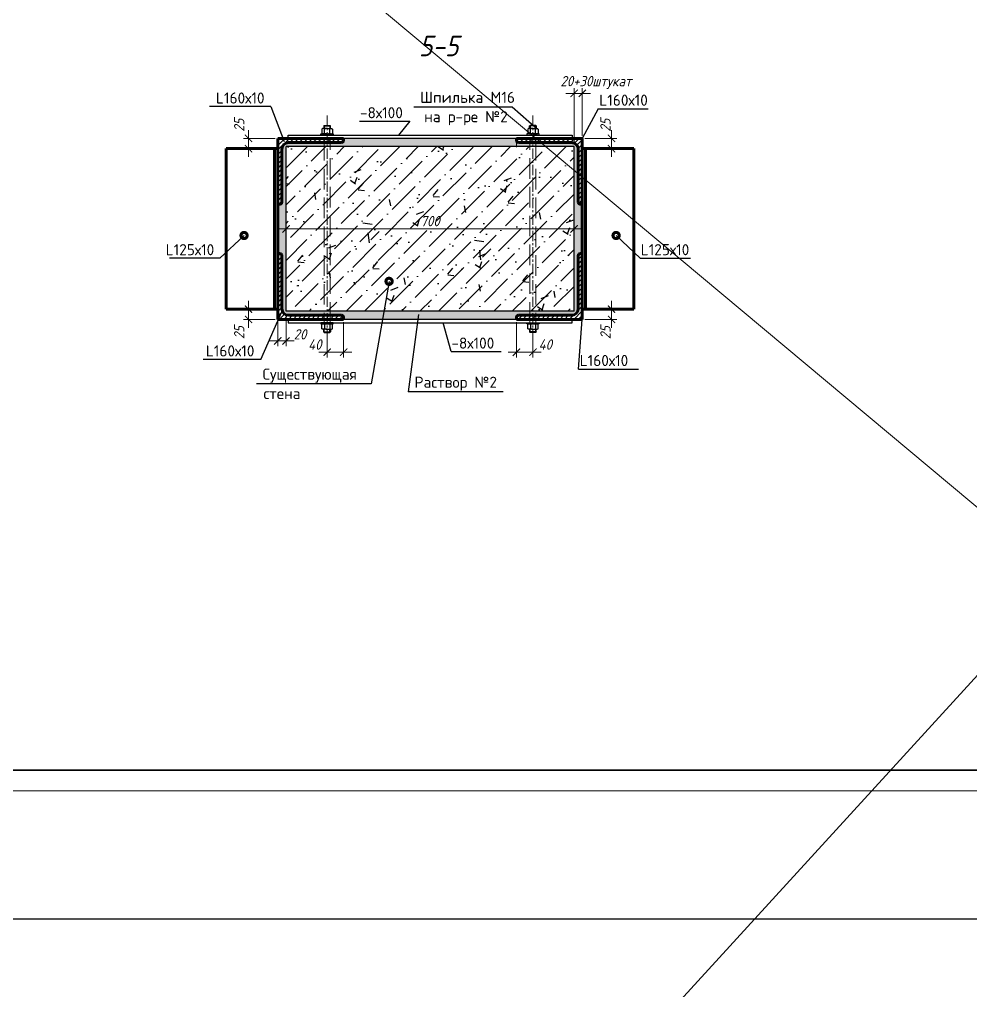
# Model space of a CAD drawing. Header units: millimetres. Extents: x 749182 to 2267578, y 70462 to 311449.
# Drawn here: x 2183657 to 2188279, y 162106 to 166826 of the extents above; entities that cross this region are included whole.
import ezdxf

# ---------------------------------------------------------------- set-up
doc = ezdxf.new("R2010")
doc.units = ezdxf.units.MM
doc.linetypes.add('ГОСТ 2.303 4', pattern=[7, 5, -2, 0])
doc.linetypes.add('осеваяX2', pattern=[4, 2.5, -0.5, 0.5, -0.5])
doc.layers.get('Defpoints').update_dxf_attribs({"color": 255})
for name, color, linetype in [('металл', 124, 'Continuous'), ('Текст', 7, 'Continuous'), ('Штриховка', 252, 'Continuous')]:
    doc.layers.add(name, color=color, linetype=linetype)
for name, color, linetype, lineweight in [('монолит', 176, 'Continuous', 50), ('Оси', 165, 'осеваяX2', 13), ('Размер', 7, 'Continuous', 13), ('размеры', 7, 'Continuous', 9), ('Размеры КР', 164, 'Continuous', 9), ('штрих', 8, 'Continuous', 5), ('штриховка кирпич', 42, 'Continuous', 5), ('Штрихока', 8, 'Continuous', 9)]:
    doc.layers.add(name, color=color, linetype=linetype, lineweight=lineweight)
doc.styles.add('GOST', font='', dxfattribs={"width": 0.8, "oblique": 10})
doc.styles.add('GOST 2.304_new', font='isocpeur.ttf', dxfattribs={"width": 0.9, "oblique": 15})
doc.styles.add('БДА100', font='romand.shx', dxfattribs={"width": 0.7})
doc.styles.add('М2', font='isocpeui.ttf')
doc.styles.get('GOST').set_extended_font_data('GOST type A')
doc.dimstyles.new('SPDS', dxfattribs={"dimscale": 25, "dimtxt": 2.5, "dimasz": 1.77, "dimexe": 1.25, "dimexo": 0.625, "dimtad": 1, "dimdec": 0, "dimrnd": 0.001, "dimtxsty": 'GOST 2.304_new', "dimblk": 'ARCHTICK', "dimcen": 2.5, "dimdle": 2, "dimclrt": 256, "dimazin": 2, "dimtfac": 0.75, "dimtdec": 0, "dimtmove": 1, "dimatfit": 3, "dimfxl": 0, "dimtolj": 1, "dimlwd": 9, "dimlwe": 9, "dimarcsym": 0})
doc.dimstyles.new('SPDS 1_10', dxfattribs={"dimscale": 10, "dimtxt": 2.5, "dimasz": 1.77, "dimexe": 1.25, "dimexo": 0.625, "dimtad": 1, "dimdec": 0, "dimrnd": 0.001, "dimtxsty": 'М2', "dimblk": 'ARCHTICK', "dimcen": 2.5, "dimdle": 2, "dimclrt": 256, "dimadec": 0, "dimazin": 2, "dimtfac": 0.75, "dimtdec": 0, "dimtmove": 1, "dimatfit": 3, "dimfxl": 0, "dimtolj": 1, "dimlwd": 9, "dimlwe": 9, "dimarcsym": 0})
doc.dimstyles.new('БДА1', dxfattribs={"dimtxt": 2, "dimasz": 1, "dimexe": 0.7, "dimexo": 0, "dimgap": 0.8, "dimtad": 1, "dimdec": 0, "dimrnd": 1, "dimzin": 0, "dimdsep": 46, "dimtxsty": 'БДА100', "dimblk": 'OBLIQUE', "dimcen": 2, "dimdle": 1, "dimadec": 0, "dimazin": 0, "dimtfac": 1, "dimtdec": 0, "dimtmove": 1, "dimatfit": 3, "dimldrblk": 'NONE', "dimfxl": 0, "dimtolj": 1, "dimtzin": 0, "dimlwd": -1, "dimlwe": -1, "dimarcsym": 0})
pattern_1 = [(45, (-42280367.5094, -1565199.054), (-5.6126600757, 5.6126600757), [])]
pattern_2 = [(45, (-42280757.5094, -1565199.054), (-5.6126600757, 5.6126600757), [])]

# ---------------------------------------------------------------- blocks, each defined once
blk = doc.blocks.new('_Oblique')
at = {"color": 0, "linetype": 'ByBlock', "lineweight": -2}
blk.add_line((-0.5, -0.5), (0.5, 0.5), dxfattribs=at)
blk = doc.blocks.new('*D727')
at = {"layer": 'Defpoints', "color": 0, "transparency": 16777216}
for p, q in [((0, 0), (0, -34.62)), ((841, 0), (841, -34.62)), ((-5, -31.12), (846, -31.12))]:
    blk.add_line(p, q, dxfattribs=at)
for p in [(0, 0), (841, 0), (841, -31.12)]:
    blk.add_point(p, dxfattribs=at)
at = {"layer": 'Defpoints', "color": 0, "transparency": 16777216, "xscale": 5, "yscale": 5, "zscale": 5, "rotation": 180}
blk.add_blockref('_Oblique', (0, -31.12), dxfattribs=at)
at = {"layer": 'Defpoints', "color": 0, "transparency": 16777216, "xscale": 5, "yscale": 5, "zscale": 5}
blk.add_blockref('_Oblique', (841, -31.12), dxfattribs=at)
at = {"layer": 'Defpoints', "color": 0, "lineweight": 0, "transparency": 16777216, "insert": (105, -22.12), "char_height": 10, "attachment_point": 5, "style": 'БДА100'}
blk.add_mtext('\\A1;841', dxfattribs=at)
blk = doc.blocks.new('_None')
blk = doc.blocks.new('_ArchTick')
at = {"color": 0, "linetype": 'ByBlock', "const_width": 0.15}
blk.add_lwpolyline([(-0.5, -0.5), (0.5, 0.5)], dxfattribs=at)
blk = doc.blocks.new('*D791')
at = {"layer": 'Defpoints', "color": 0, "ltscale": 10, "transparency": 16777216}
for p in [(41860701.5, 1532820.6), (41860772.5, 1532820.6), (41860701.5, 1532795.6)]:
    blk.add_point(p, dxfattribs=at)
at = {"layer": 'Размер', "color": 0, "lineweight": 9, "ltscale": 10, "transparency": 16777216}
for p, q in [((41860772.5, 1532775.6), (41860772.5, 1532840.6)), ((41860707.7, 1532820.6), (41860785, 1532820.6)), ((41860707.7, 1532795.6), (41860785, 1532795.6))]:
    blk.add_line(p, q, dxfattribs=at)
at = {"layer": 'Размер', "color": 0, "lineweight": 9, "ltscale": 10, "transparency": 16777216, "xscale": 17.7, "yscale": 17.7, "zscale": 17.7}
for p, rotation in [((41860772.5, 1532820.6), 90), ((41860772.5, 1532795.6), 270)]:
    blk.add_blockref('_ArchTick', p, dxfattribs=dict(at, rotation=rotation))
at = {"layer": 'Размер', "ltscale": 10, "transparency": 16777216, "insert": (41860757.7, 1532852.5), "char_height": 25, "attachment_point": 5, "rotation": 90, "style": 'GOST 2.304_new'}
blk.add_mtext('\\A1;25', dxfattribs=at)
blk = doc.blocks.new('*D792')
at = {"layer": 'Defpoints', "color": 0, "ltscale": 10, "transparency": 16777216}
for p in [(41860701.5, 1532405.6), (41860701.5, 1532380.6), (41860772.5, 1532380.6)]:
    blk.add_point(p, dxfattribs=at)
at = {"layer": 'Размер', "color": 0, "lineweight": 9, "ltscale": 10, "transparency": 16777216}
for p, q in [((41860772.5, 1532425.6), (41860772.5, 1532360.6)), ((41860707.7, 1532405.6), (41860785, 1532405.6)), ((41860707.7, 1532380.6), (41860785, 1532380.6))]:
    blk.add_line(p, q, dxfattribs=at)
at = {"layer": 'Размер', "color": 0, "lineweight": 9, "ltscale": 10, "transparency": 16777216, "xscale": 17.7, "yscale": 17.7, "zscale": 17.7}
for p, rotation in [((41860772.5, 1532405.6), 90), ((41860772.5, 1532380.6), 270)]:
    blk.add_blockref('_ArchTick', p, dxfattribs=dict(at, rotation=rotation))
at = {"layer": 'Размер', "ltscale": 10, "transparency": 16777216, "insert": (41860757.7, 1532348.7), "char_height": 25, "attachment_point": 5, "rotation": 90, "style": 'GOST 2.304_new'}
blk.add_mtext('\\A1;25', dxfattribs=at)
blk = doc.blocks.new('*D793')
at = {"layer": 'Defpoints', "color": 0, "ltscale": 10, "transparency": 16777216}
for p in [(41859890.5, 1532820.6), (41859961.5, 1532820.6), (41859961.5, 1532795.6)]:
    blk.add_point(p, dxfattribs=at)
at = {"layer": 'Размер', "color": 0, "lineweight": 9, "ltscale": 10, "transparency": 16777216}
for p, q in [((41859890.5, 1532775.6), (41859890.5, 1532840.6)), ((41859955.2, 1532820.6), (41859878, 1532820.6)), ((41859955.2, 1532795.6), (41859878, 1532795.6))]:
    blk.add_line(p, q, dxfattribs=at)
at = {"layer": 'Размер', "color": 0, "lineweight": 9, "ltscale": 10, "transparency": 16777216, "xscale": 17.7, "yscale": 17.7, "zscale": 17.7}
for p, rotation in [((41859890.5, 1532820.6), 90), ((41859890.5, 1532795.6), 270)]:
    blk.add_blockref('_ArchTick', p, dxfattribs=dict(at, rotation=rotation))
at = {"layer": 'Размер', "ltscale": 10, "transparency": 16777216, "insert": (41859867.8, 1532852.5), "char_height": 25, "attachment_point": 5, "rotation": 90, "style": 'GOST 2.304_new'}
blk.add_mtext('\\A1;25', dxfattribs=at)
blk = doc.blocks.new('*D794')
at = {"layer": 'Defpoints', "color": 0, "ltscale": 10, "transparency": 16777216}
for p in [(41859961.5, 1532405.6), (41859890.5, 1532380.6), (41859961.5, 1532380.6)]:
    blk.add_point(p, dxfattribs=at)
at = {"layer": 'Размер', "color": 0, "lineweight": 9, "ltscale": 10, "transparency": 16777216}
for p, q in [((41859890.5, 1532425.6), (41859890.5, 1532360.6)), ((41859955.2, 1532405.6), (41859878, 1532405.6)), ((41859955.2, 1532380.6), (41859878, 1532380.6))]:
    blk.add_line(p, q, dxfattribs=at)
at = {"layer": 'Размер', "color": 0, "lineweight": 9, "ltscale": 10, "transparency": 16777216, "xscale": 17.7, "yscale": 17.7, "zscale": 17.7}
for p, rotation in [((41859890.5, 1532405.6), 90), ((41859890.5, 1532380.6), 270)]:
    blk.add_blockref('_ArchTick', p, dxfattribs=dict(at, rotation=rotation))
at = {"layer": 'Размер', "ltscale": 10, "transparency": 16777216, "insert": (41859867.8, 1532348.7), "char_height": 25, "attachment_point": 5, "rotation": 90, "style": 'GOST 2.304_new'}
blk.add_mtext('\\A1;25', dxfattribs=at)
blk = doc.blocks.new('*D787')
at = {"color": 0, "lineweight": 9, "ltscale": 100, "transparency": 16777216}
for p, q in [((41859981.5, 1532394.4), (41859981.5, 1532315.8)), ((41859961.5, 1532374.4), (41859961.5, 1532315.8)), ((41859941.5, 1532328.3), (41860001.5, 1532328.3))]:
    blk.add_line(p, q, dxfattribs=at)
at = {"layer": 'Defpoints', "color": 0, "ltscale": 100, "transparency": 16777216}
for p in [(41859981.5, 1532400.6), (41859961.5, 1532380.6), (41859981.5, 1532328.3)]:
    blk.add_point(p, dxfattribs=at)
at = {"color": 0, "lineweight": 9, "ltscale": 100, "transparency": 16777216, "xscale": 17.7, "yscale": 17.7, "zscale": 17.7, "rotation": 180}
blk.add_blockref('_ArchTick', (41859961.5, 1532328.3), dxfattribs=at)
at = {"color": 0, "lineweight": 9, "ltscale": 100, "transparency": 16777216, "xscale": 17.7, "yscale": 17.7, "zscale": 17.7}
blk.add_blockref('_ArchTick', (41859981.5, 1532328.3), dxfattribs=at)
at = {"ltscale": 100, "transparency": 16777216, "insert": (41860015.6, 1532344.4), "char_height": 25, "attachment_point": 5, "style": 'GOST 2.304_new'}
blk.add_mtext('\\A1;20', dxfattribs=at)
blk = doc.blocks.new('*D788')
at = {"color": 0, "lineweight": 9, "ltscale": 100, "transparency": 16777216}
for p, q in [((41860681.5, 1532806.9), (41860681.5, 1532942.5)), ((41860701.5, 1532826.9), (41860701.5, 1532942.5)), ((41860721.5, 1532930), (41860661.5, 1532930))]:
    blk.add_line(p, q, dxfattribs=at)
at = {"layer": 'Defpoints', "color": 0, "ltscale": 100, "transparency": 16777216}
for p in [(41860681.5, 1532930), (41860701.5, 1532820.6), (41860681.5, 1532800.6)]:
    blk.add_point(p, dxfattribs=at)
at = {"color": 0, "lineweight": 9, "ltscale": 100, "transparency": 16777216, "xscale": 17.7, "yscale": 17.7, "zscale": 17.7, "rotation": 180}
blk.add_blockref('_ArchTick', (41860681.5, 1532930), dxfattribs=at)
at = {"color": 0, "lineweight": 9, "ltscale": 100, "transparency": 16777216, "xscale": 17.7, "yscale": 17.7, "zscale": 17.7}
blk.add_blockref('_ArchTick', (41860701.5, 1532930), dxfattribs=at)
at = {"ltscale": 100, "transparency": 16777216, "insert": (41860734.6, 1532956.3), "char_height": 25, "width": 172.082, "attachment_point": 5, "style": 'GOST 2.304_new'}
blk.add_mtext('\\A1;20+30штукат', dxfattribs=at)
blk = doc.blocks.new('*D789')
at = {"color": 0, "lineweight": 9, "ltscale": 100, "transparency": 16777216}
for p, q in [((41859981.5, 1532606.9), (41859981.5, 1532613.1)), ((41860681.5, 1532606.9), (41860681.5, 1532613.1)), ((41859961.5, 1532600.6), (41860701.5, 1532600.6))]:
    blk.add_line(p, q, dxfattribs=at)
at = {"layer": 'Defpoints', "color": 0, "ltscale": 100, "transparency": 16777216}
for p in [(41859981.5, 1532600.6), (41860681.5, 1532600.6), (41860681.5, 1532600.6)]:
    blk.add_point(p, dxfattribs=at)
at = {"color": 0, "lineweight": 9, "ltscale": 100, "transparency": 16777216, "xscale": 17.7, "yscale": 17.7, "zscale": 17.7, "rotation": 180}
blk.add_blockref('_ArchTick', (41859981.5, 1532600.6), dxfattribs=at)
at = {"color": 0, "lineweight": 9, "ltscale": 100, "transparency": 16777216, "xscale": 17.7, "yscale": 17.7, "zscale": 17.7}
blk.add_blockref('_ArchTick', (41860681.5, 1532600.6), dxfattribs=at)
at = {"ltscale": 100, "transparency": 16777216, "insert": (41860331.5, 1532619.5), "char_height": 25, "attachment_point": 5, "style": 'GOST 2.304_new'}
blk.add_mtext('\\A1;700', dxfattribs=at)
blk = doc.blocks.new('*D786')
at = {"layer": 'Defpoints', "color": 0, "ltscale": 10, "transparency": 16777216}
for p in [(41860541.5, 1532380.4), (41860581.5, 1532337.4), (41860541.5, 1532301)]:
    blk.add_point(p, dxfattribs=at)
at = {"layer": 'Размер', "color": 0, "lineweight": 9, "ltscale": 10, "transparency": 16777216}
for p, q in [((41860541.5, 1532374.2), (41860541.5, 1532288.5)), ((41860581.5, 1532331.1), (41860581.5, 1532288.5)), ((41860601.5, 1532301), (41860521.5, 1532301))]:
    blk.add_line(p, q, dxfattribs=at)
at = {"layer": 'Размер', "color": 0, "lineweight": 9, "ltscale": 10, "transparency": 16777216, "xscale": 17.7, "yscale": 17.7, "zscale": 17.7, "rotation": 180}
blk.add_blockref('_ArchTick', (41860541.5, 1532301), dxfattribs=at)
at = {"layer": 'Размер', "color": 0, "lineweight": 9, "ltscale": 10, "transparency": 16777216, "xscale": 17.7, "yscale": 17.7, "zscale": 17.7}
blk.add_blockref('_ArchTick', (41860581.5, 1532301), dxfattribs=at)
at = {"layer": 'Размер', "ltscale": 10, "transparency": 16777216, "insert": (41860611.5, 1532319.7), "char_height": 25, "attachment_point": 5, "style": 'GOST 2.304_new'}
blk.add_mtext('\\A1;40', dxfattribs=at)
blk = doc.blocks.new('*D790')
at = {"layer": 'Defpoints', "color": 0, "ltscale": 10, "transparency": 16777216}
for p in [(41860121.5, 1532380.4), (41860081.5, 1532337.4), (41860121.5, 1532301)]:
    blk.add_point(p, dxfattribs=at)
at = {"layer": 'Размер', "color": 0, "lineweight": 9, "ltscale": 10, "transparency": 16777216}
for p, q in [((41860121.5, 1532374.2), (41860121.5, 1532288.5)), ((41860081.5, 1532331.1), (41860081.5, 1532288.5)), ((41860061.5, 1532301), (41860141.5, 1532301))]:
    blk.add_line(p, q, dxfattribs=at)
at = {"layer": 'Размер', "color": 0, "lineweight": 9, "ltscale": 10, "transparency": 16777216, "xscale": 17.7, "yscale": 17.7, "zscale": 17.7, "rotation": 180}
blk.add_blockref('_ArchTick', (41860081.5, 1532301), dxfattribs=at)
at = {"layer": 'Размер', "color": 0, "lineweight": 9, "ltscale": 10, "transparency": 16777216, "xscale": 17.7, "yscale": 17.7, "zscale": 17.7}
blk.add_blockref('_ArchTick', (41860121.5, 1532301), dxfattribs=at)
at = {"layer": 'Размер', "ltscale": 10, "transparency": 16777216, "insert": (41860051.5, 1532319.7), "char_height": 25, "attachment_point": 5, "style": 'GOST 2.304_new'}
blk.add_mtext('\\A1;40', dxfattribs=at)
blk = doc.blocks.new('*U726')
at = {"color": 137, "lineweight": 35, "ltscale": 10}
blk.add_line((8.04, 5), (836, 5), dxfattribs=at)
at = {"color": 44, "lineweight": 20, "ltscale": 10}
blk.add_line((0, 0), (841, 0), dxfattribs=at)
at = {"color": 44, "lineweight": 13, "style": 'GOST', "oblique": 10, "width": 0.8}
for tag in ['ФОРМАТВЕРТ', 'ФОРМАТГОРИЗ']:
    blk.add_attdef(tag, (789.98, 1.6), '', height=2, dxfattribs=at)
at = {"layer": 'Defpoints', "color": 251, "lineweight": 0}
dim = blk.add_linear_dim(base=(841, -31.12), p1=(0, 0), p2=(841, 0), dimstyle='БДА1', override={"dimscale": 5}, dxfattribs=at)
dim.commit()
dim.dimension.update_dxf_attribs({"geometry": '*D727', "text_midpoint": (105, -31.12), "dimtype": 128})
blk = doc.blocks.new('A$C08310e3a')
at = {"layer": 'Размер', "ltscale": 20}
h = blk.add_hatch(dxfattribs=at)
h.set_pattern_fill('AR-SAND', color=0, scale=0.3)
h.set_pattern_definition([(37.5, (-41869481.753, -1527876.423), (-0.4800093888, 14.68239712), [0, -11.5824, 0, -12.954, 0, -12.3825]), (7.5, (-41869481.753, -1527876.423), (13.485698494, 21.504753017), [0, -6.2484, 0, -10.4394, 0, -4.0005]), (327.5, (-41869491.126, -1527876.423), (23.7297711072, 0.0431155404), [0, -3.81, 0, -13.716, 0, -17.907]), (317.5, (-41869491.126, -1527876.423), (22.906693574, 6.687879698), [0, -1.905, 0, -8.9916, 0, -10.287])])
h.paths.add_polyline_path([(992.4, 213.4), (530.1, 213.4), (526.6, 193.4), (852.4, 193.4), (852.4, 198.1, -0.414214), (857.7, 203.4), (986.4, 203.4, 0.414214), (1002.4, 219.4), (1002.4, 348.1, -0.414214), (1007.7, 353.4), (1012.4, 353.4), (1012.4, 473.4), (1007.7, 473.4, -0.414214), (1002.4, 478.7), (1002.4, 607.4, 0.414214), (986.4, 623.4), (857.7, 623.4, -0.414214), (852.4, 628.7), (852.4, 633.4), (432.4, 633.4), (432.4, 628.7, -0.414214), (427.1, 623.4), (298.4, 623.4, 0.414214), (282.4, 607.4), (282.4, 478.7, -0.414214), (277.1, 473.4), (272.4, 473.4), (272.4, 353.4), (277.1, 353.4, -0.414214), (282.4, 348.1), (282.4, 219.4, 0.414214), (298.4, 203.4), (427.1, 203.4, -0.414214), (432.4, 198.1), (432.4, 193.4), (526.6, 193.4), (530.1, 213.4), (292.4, 213.4), (292.4, 613.4), (992.4, 613.4)])
at = {"layer": 'штрих', "ltscale": 20}
h = blk.add_hatch(dxfattribs=at)
h.set_pattern_fill('ANSI31', color=0, scale=2.5)
h.set_pattern_definition(pattern_2)
h.paths.add_polyline_path([(272.4, 633.4), (385.1, 633.4), (385.1, 623.4), (298.4, 623.4, 0.414214), (282.4, 607.4), (282.4, 478.7, -0.414214), (277.1, 473.4), (272.4, 473.4)])
h.paths.add_polyline_path([(385.1, 633.4), (392.4, 633.4), (392.4, 623.4), (385.1, 623.4)])
h.paths.add_polyline_path([(392.4, 633.4), (399.8, 633.4), (399.8, 623.4), (392.4, 623.4)])
h.paths.add_polyline_path([(399.8, 633.4), (432.4, 633.4), (432.4, 628.7, -0.414214), (427.1, 623.4), (399.8, 623.4)])
h = blk.add_hatch(dxfattribs=at)
h.set_pattern_fill('ANSI31', color=0, scale=2.5)
h.set_pattern_definition(pattern_1)
h.paths.add_polyline_path([(1012.4, 633.4), (899.8, 633.4), (899.8, 623.4), (986.4, 623.4, -0.414214), (1002.4, 607.4), (1002.4, 478.7, 0.414214), (1007.7, 473.4), (1012.4, 473.4)])
h.paths.add_polyline_path([(899.8, 633.4), (892.4, 633.4), (892.4, 623.4), (899.8, 623.4)])
h.paths.add_polyline_path([(892.4, 633.4), (885.1, 633.4), (885.1, 623.4), (892.4, 623.4)])
h.paths.add_polyline_path([(885.1, 633.4), (852.4, 633.4), (852.4, 628.7, 0.414214), (857.7, 623.4), (885.1, 623.4)])
h = blk.add_hatch(dxfattribs=at)
h.set_pattern_fill('ANSI31', color=0, scale=2.5)
h.set_pattern_definition(pattern_2)
h.paths.add_polyline_path([(272.4, 193.4), (385.1, 193.4), (385.1, 203.4), (298.4, 203.4, -0.414214), (282.4, 219.4), (282.4, 348.1, 0.414214), (277.1, 353.4), (272.4, 353.4)])
h.paths.add_polyline_path([(385.1, 193.4), (392.4, 193.4), (392.4, 203.4), (385.1, 203.4)])
h.paths.add_polyline_path([(392.4, 193.4), (399.8, 193.4), (399.8, 203.4), (392.4, 203.4)])
h.paths.add_polyline_path([(399.8, 193.4), (432.4, 193.4), (432.4, 198.1, 0.414214), (427.1, 203.4), (399.8, 203.4)])
h = blk.add_hatch(dxfattribs=at)
h.set_pattern_fill('ANSI31', color=0, scale=2.5)
h.set_pattern_definition(pattern_1)
h.paths.add_polyline_path([(1012.4, 193.4), (899.8, 193.4), (899.8, 203.4), (986.4, 203.4, 0.414214), (1002.4, 219.4), (1002.4, 348.1, -0.414214), (1007.7, 353.4), (1012.4, 353.4)])
h.paths.add_polyline_path([(899.8, 193.4), (892.4, 193.4), (892.4, 203.4), (899.8, 203.4)])
h.paths.add_polyline_path([(892.4, 193.4), (885.1, 193.4), (885.1, 203.4), (892.4, 203.4)])
h.paths.add_polyline_path([(885.1, 193.4), (852.4, 193.4), (852.4, 198.1, -0.414214), (857.7, 203.4), (885.1, 203.4)])
at = {"layer": 'Штриховка', "ltscale": 100}
h = blk.add_hatch(dxfattribs=at)
h.set_pattern_fill('AR-CONC')
h.set_pattern_definition([(50, (-41813094.15, -1514462.92), (182.184669, -15.93908554), [19.05, -209.55]), (355, (-41813094.15, -1514462.92), (-35.2434214, 191.0568452), [15.24, -167.6405842]), (100.4514447, (-41813078.97, -1514464.25), (146.9412471, 175.1177519), [16.1900088, -178.0902446]), (46.1842, (-41813094.15, -1514412.12), (271.0790409, -42.0423279), [28.575, -314.325]), (96.6355576, (-41813071.56, -1514415.62), (237.404134, 247.4261246), [24.2850231, -267.1356082]), (351.1841512, (-41813094.15, -1514412.12), (237.404134, 247.4261246), [22.859967, -251.459732]), (21, (-41813068.75, -1514424.82), (151.61439127, -102.2651982), [19.05, -209.55]), (326, (-41813068.75, -1514424.82), (61.80202835, 184.1879661), [15.24, -167.64]), (71.451445, (-41813056.12, -1514433.34), (213.4164193, 81.9227689), [16.1900088, -178.0899376]), (37.5, (-41813094.15, -1514462.92), (3.08860325, 84.55503887), [0, -165.608, 0, -170.18, 0, -168.275]), (7.5, (-41813094.15, -1514462.92), (66.81966251, 100.18057482), [0, -97.028, 0, -161.798, 0, -64.135]), (327.5, (-41813150.79, -1514462.92), (135.59059517, -5.72874399), [0, -63.5, 0, -198.12, 0, -262.89]), (317.5, (-41813176.19, -1514462.92), (148.1291814, 25.42649103), [0, -82.55, 0, -131.572, 0, -186.69])])
h.paths.add_polyline_path([(992.4, 613.4), (292.4, 613.4), (292.4, 213.4), (530.1, 213.4), (543.4, 289.7, -1), (542.2, 282.4), (530.1, 213.4), (992.4, 213.4)])
at = {"layer": 'Штрихока', "ltscale": 100}
h = blk.add_hatch(dxfattribs=at)
h.set_pattern_fill('ANSI36', scale=10)
h.set_pattern_definition([(45, (-41813094.15, -1514462.92), (16.837980227, 61.739260832), [79.375, -15.875, 0, -15.875])])
h.paths.add_polyline_path([(992.4, 613.4), (292.4, 613.4), (292.4, 213.4), (530.1, 213.4), (543.4, 289.7, -1), (542.2, 282.4), (530.1, 213.4), (992.4, 213.4)])
at = {"layer": 'металл', "linetype": 'Continuous', "lineweight": 30, "ltscale": 10}
for p, q in [((384.4, 663.7), (385.5, 664.8)), ((384.4, 663.7), (400.4, 663.7)), ((384.4, 663.7), (384.4, 657.4)), ((385.5, 664.8), (399.3, 664.8)), ((399.3, 664.8), (400.4, 663.7)), ((400.4, 657.4), (400.4, 663.7)), ((885.5, 664.8), (884.4, 663.7)), ((900.4, 663.7), (884.4, 663.7)), ((884.4, 657.4), (884.4, 663.7)), ((899.3, 664.8), (885.5, 664.8)), ((900.4, 663.7), (899.3, 664.8)), ((900.4, 663.7), (900.4, 657.4)), ((377.4, 644.4), (407.4, 644.4)), ((377.4, 641.4), (377.4, 644.4)), ((407.4, 641.4), (377.4, 641.4)), ((382, 657.4), (379.7, 656.1)), ((379.7, 656.1), (379.7, 645.7)), ((382, 644.4), (379.7, 645.7)), ((392.4, 657.4), (382, 657.4)), ((392.4, 644.4), (382, 644.4)), ((384.4, 644.4), (400.4, 644.4)), ((386.1, 645.7), (386.1, 656.1)), ((392.4, 657.4), (402.9, 657.4)), ((392.4, 644.4), (402.9, 644.4)), ((398.8, 645.7), (398.8, 656.1)), ((402.9, 657.4), (405.1, 656.1)), ((402.9, 644.4), (405.1, 645.7)), ((405.1, 656.1), (405.1, 645.7)), ((407.4, 644.4), (407.4, 641.4)), ((877.4, 644.4), (877.4, 641.4)), ((907.4, 644.4), (877.4, 644.4)), ((877.4, 641.4), (907.4, 641.4)), ((882, 657.4), (879.7, 656.1)), ((879.7, 656.1), (879.7, 645.7)), ((882, 644.4), (879.7, 645.7)), ((892.4, 657.4), (882, 657.4)), ((892.4, 644.4), (882, 644.4)), ((900.4, 644.4), (884.4, 644.4)), ((886.1, 645.7), (886.1, 656.1)), ((892.4, 657.4), (902.9, 657.4)), ((892.4, 644.4), (902.9, 644.4)), ((898.8, 645.7), (898.8, 656.1)), ((902.9, 657.4), (905.1, 656.1)), ((902.9, 644.4), (905.1, 645.7)), ((905.1, 656.1), (905.1, 645.7)), ((907.4, 641.4), (907.4, 644.4)), ((407.4, 185.4), (377.4, 185.4)), ((377.4, 185.4), (377.4, 182.4)), ((377.4, 182.4), (407.4, 182.4)), ((382, 182.4), (379.7, 181.1)), ((379.7, 170.7), (379.7, 181.1)), ((382, 169.4), (379.7, 170.7)), ((392.4, 182.4), (382, 182.4)), ((392.4, 169.4), (382, 169.4)), ((384.4, 182.4), (400.4, 182.4)), ((384.4, 163.1), (384.4, 169.4)), ((386.1, 181.1), (386.1, 170.7)), ((392.4, 182.4), (402.9, 182.4)), ((392.4, 169.4), (402.9, 169.4)), ((398.8, 181.1), (398.8, 170.7)), ((400.4, 169.4), (400.4, 163.1)), ((402.9, 182.4), (405.1, 181.1)), ((402.9, 169.4), (405.1, 170.7)), ((405.1, 170.7), (405.1, 181.1)), ((407.4, 182.4), (407.4, 185.4)), ((877.4, 182.4), (877.4, 185.4)), ((877.4, 185.4), (907.4, 185.4)), ((907.4, 182.4), (877.4, 182.4)), ((882, 182.4), (879.7, 181.1)), ((879.7, 170.7), (879.7, 181.1)), ((882, 169.4), (879.7, 170.7)), ((892.4, 182.4), (882, 182.4)), ((892.4, 169.4), (882, 169.4)), ((900.4, 182.4), (884.4, 182.4)), ((884.4, 169.4), (884.4, 163.1)), ((886.1, 181.1), (886.1, 170.7)), ((892.4, 182.4), (902.9, 182.4)), ((892.4, 169.4), (902.9, 169.4)), ((898.8, 181.1), (898.8, 170.7)), ((900.4, 163.1), (900.4, 169.4)), ((902.9, 182.4), (905.1, 181.1)), ((902.9, 169.4), (905.1, 170.7)), ((905.1, 170.7), (905.1, 181.1)), ((907.4, 185.4), (907.4, 182.4)), ((384.4, 163.1), (385.5, 162)), ((384.4, 163.1), (400.4, 163.1)), ((385.5, 162), (399.3, 162)), ((399.3, 162), (400.4, 163.1)), ((885.5, 162), (884.4, 163.1)), ((900.4, 163.1), (884.4, 163.1)), ((899.3, 162), (885.5, 162)), ((900.4, 163.1), (899.3, 162))]:
    blk.add_line(p, q, dxfattribs=at)
at = {"layer": 'металл', "color": 0, "linetype": 'Continuous', "lineweight": 60, "ltscale": 10, "extrusion": (0, 0, -1)}
for p, q in [((272.4, 473.4), (272.4, 633.4)), ((272.4, 633.4), (432.4, 633.4)), ((427.1, 623.4), (298.4, 623.4)), ((432.4, 633.4), (432.4, 628.7)), ((852.4, 633.4), (852.4, 628.7)), ((1012.4, 633.4), (852.4, 633.4)), ((857.7, 623.4), (986.4, 623.4)), ((1012.4, 473.4), (1012.4, 633.4)), ((282.4, 607.4), (282.4, 478.7)), ((1002.4, 607.4), (1002.4, 478.7)), ((277.1, 473.4), (272.4, 473.4)), ((1007.7, 473.4), (1012.4, 473.4)), ((272.4, 353.4), (272.4, 193.4)), ((277.1, 353.4), (272.4, 353.4)), ((282.4, 219.4), (282.4, 348.1)), ((1002.4, 219.4), (1002.4, 348.1)), ((1007.7, 353.4), (1012.4, 353.4)), ((1012.4, 353.4), (1012.4, 193.4)), ((272.4, 193.4), (432.4, 193.4)), ((427.1, 203.4), (298.4, 203.4)), ((432.4, 193.4), (432.4, 198.1)), ((852.4, 193.4), (852.4, 198.1)), ((1012.4, 193.4), (852.4, 193.4)), ((857.7, 203.4), (986.4, 203.4))]:
    blk.add_line(p, q, dxfattribs=at)
at = {"layer": 'металл', "color": 0, "linetype": 'Continuous', "lineweight": 60, "ltscale": 100}
for p, q in [((147.4, 608.4), (272.4, 608.4)), ((147.4, 608.4), (147.4, 218.4)), ((264.4, 218.4), (264.4, 608.4)), ((272.4, 608.4), (272.4, 223.4)), ((1012.4, 608.4), (1012.4, 223.4)), ((1137.4, 608.4), (1012.4, 608.4)), ((1020.4, 218.4), (1020.4, 608.4)), ((1137.4, 608.4), (1137.4, 218.4)), ((147.4, 218.4), (272.4, 218.4)), ((1137.4, 218.4), (1012.4, 218.4))]:
    blk.add_line(p, q, dxfattribs=at)
at = {"layer": 'металл', "color": 0, "ltscale": 20}
for points in [[(987.4, 633.4), (297.4, 633.4), (297.4, 641.4), (987.4, 641.4)], [(987.4, 193.4), (297.4, 193.4), (297.4, 185.4), (987.4, 185.4)]]:
    blk.add_lwpolyline(points, close=True, dxfattribs=at)
at = {"layer": 'металл', "linetype": 'Continuous', "lineweight": 30, "ltscale": 10}
for centre, radius, start, end in [((382.9, 651.5), 5.62, 55.6158, 115.6158), ((382.9, 650.3), 5.62, 244.3842, 304.3842), ((392.4, 636.1), 21, 72.412, 107.588), ((392.4, 665.7), 21, 252.412, 287.588), ((401.9, 651.5), 5.62, 64.3842, 124.3842), ((401.9, 650.3), 5.62, 235.6158, 295.6158), ((882.9, 651.5), 5.62, 55.6158, 115.6158), ((882.9, 650.3), 5.62, 244.3842, 304.3842), ((892.4, 636.1), 21, 72.412, 107.588), ((892.4, 665.7), 21, 252.412, 287.588), ((901.9, 651.5), 5.62, 64.3842, 124.3842), ((901.9, 650.3), 5.62, 235.6158, 295.6158), ((382.9, 176.5), 5.62, 55.6158, 115.6158), ((382.9, 175.3), 5.62, 244.3842, 304.3842), ((392.4, 161.1), 21, 72.412, 107.588), ((392.4, 190.7), 21, 252.412, 287.588), ((401.9, 176.5), 5.62, 64.3842, 124.3842), ((401.9, 175.3), 5.62, 235.6158, 295.6158), ((882.9, 176.5), 5.62, 55.6158, 115.6158), ((882.9, 175.3), 5.62, 244.3842, 304.3842), ((892.4, 161.1), 21, 72.412, 107.588), ((892.4, 190.7), 21, 252.412, 287.588), ((901.9, 176.5), 5.62, 64.3842, 124.3842), ((901.9, 175.3), 5.62, 235.6158, 295.6158)]:
    blk.add_arc(centre, radius, start, end, dxfattribs=at)
at = {"layer": 'металл', "color": 0, "linetype": 'Continuous', "lineweight": 60, "ltscale": 10, "extrusion": (0, 0, -1)}
for centre, radius, start, end in [((-298.4, 607.4), 16, 0, 90), ((-427.1, 628.7), 5.3, 180, 270), ((-857.7, 628.7), 5.3, 270, 0), ((-986.4, 607.4), 16, 90, 180), ((-277.1, 478.7), 5.3, 180, 270), ((-1007.7, 478.7), 5.3, 270, 0), ((-277.1, 348.1), 5.3, 90, 180), ((-1007.7, 348.1), 5.3, 0, 90), ((-298.4, 219.4), 16, 270, 0), ((-986.4, 219.4), 16, 180, 270), ((-427.1, 198.1), 5.3, 90, 180), ((-857.7, 198.1), 5.3, 0, 90)]:
    blk.add_arc(centre, radius, start, end, dxfattribs=at)
at = {"layer": 'монолит', "color": 0, "lineweight": 25, "ltscale": 100}
for p, q in [((992.4, 613.4), (292.4, 613.4)), ((292.4, 213.4), (292.4, 613.4)), ((292.4, 213.4), (292.4, 613.4)), ((992.4, 213.4), (992.4, 613.4)), ((992.4, 213.4), (292.4, 213.4))]:
    blk.add_line(p, q, dxfattribs=at)
at = {"layer": 'Оси', "ltscale": 10}
for p, q in [((392.4, 688.7), (392.4, 138.7)), ((892.4, 688.7), (892.4, 138.7))]:
    blk.add_line(p, q, dxfattribs=at)
at = {"layer": 'размеры', "ltscale": 10}
blk.add_line((852.4, 627.4), (852.4, 611.8), dxfattribs=at)
at = {"layer": 'Текст', "ltscale": 10}
for p, q in [((255.8, 710.7), (106.6, 710.7)), ((255.8, 710.7), (287.8, 625.6)), ((841.7, 709.6), (603.4, 709.6)), ((902.4, 655.7), (841.7, 709.6)), ((1050.5, 705.4), (1012.4, 633.4)), ((1050.5, 705.4), (1172.6, 705.4)), ((471.2, 675.3), (593.3, 675.3)), ((131.5, 342.6), (9.4, 342.6)), ((1153.3, 342.6), (1275.5, 342.6)), ((542.8, 286), (499.2, 37)), ((231.3, 96), (90.8, 96)), ((693.4, 115.6), (815.5, 115.6)), ((1002.9, 72.7), (1148.9, 72.7)), ((499.2, 37), (220.5, 37)), ((820, 17.3), (589.4, 17.3))]:
    blk.add_line(p, q, dxfattribs=at)
at = {"layer": 'Текст', "linetype": 'Continuous', "lineweight": 25, "ltscale": 10}
for p, q in [((385.5, 664.8), (385.5, 657.4)), ((399.3, 664.8), (399.3, 657.4)), ((885.5, 664.8), (885.5, 657.4)), ((899.3, 664.8), (899.3, 657.4)), ((385.5, 162), (385.5, 169.4)), ((399.3, 162), (399.3, 169.4)), ((885.5, 162), (885.5, 169.4)), ((899.3, 162), (899.3, 169.4))]:
    blk.add_line(p, q, dxfattribs=at)
at = {"layer": 'Текст', "color": 0, "ltscale": 10}
for p, q in [((593.3, 675.3), (565.7, 641.4)), ((131.5, 342.6), (190.4, 397.4)), ((1153.3, 342.6), (1094.4, 397.4)), ((231.3, 96), (281.3, 210.2)), ((614.4, 205.7), (589.4, 17.3)), ((1002.9, 72.7), (1012.4, 193.4)), ((693.4, 115.6), (674.3, 185.4))]:
    blk.add_line(p, q, dxfattribs=at)
at = {"layer": 'Текст', "ltscale": 10, "const_width": 15}
for points in [[(186.7, 397.4, -1), (194.2, 397.4, -1)], [(186.7, 397.4, -1), (194.2, 397.4, -1)], [(1098.2, 397.4, 1), (1090.7, 397.4, 1)], [(1098.2, 397.4, 1), (1090.7, 397.4, 1)], [(546.6, 286, 1), (539.1, 286, 1)], [(546.6, 286, 1), (539.1, 286, 1)]]:
    blk.add_lwpolyline(points, format="xyb", close=True, dxfattribs=at)
at = {"layer": 'штриховка кирпич', "linetype": 'ГОСТ 2.303 4', "lineweight": 13, "ltscale": 10}
for p, q in [((385.1, 629.4), (385.1, 185.4)), ((399.8, 185.4), (399.8, 629.4)), ((885.1, 185.4), (885.1, 629.4)), ((899.8, 629.4), (899.8, 185.4))]:
    blk.add_line(p, q, dxfattribs=at)
at = {"layer": 'Текст', "ltscale": 10, "style": 'GOST 2.304_new'}
for s, p in [('L160х10', (122.2, 718)), ('Шпилька М16', (618.4, 719.6)), ('L160х10', (1053.5, 712.7)), ('-8х100', (472.1, 682.2)), ('на р-ре №2', (628.3, 672.6)), ('L125х10', (0, 349.4)), ('L125х10', (1154.2, 349.4)), ('-8х100', (694.2, 122.4)), ('L160х10', (97.6, 103.4)), ('L160х10', (1005.9, 80.1)), ('Существующая', (235.5, 47)), ('Раствор №2', (604.4, 27.3)), ('стена', (237.8, 0))]:
    blk.add_text(s, height=27, dxfattribs=at).set_placement(p)
at = {"layer": 'Текст', "lineweight": 30, "ltscale": 10, "insert": (615.1, 883), "char_height": 50, "attachment_point": 1, "style": 'GOST 2.304_new'}
blk.add_mtext_dynamic_manual_height_columns('5-5', width=197.428, gutter_width=62.5, heights=[0], dxfattribs=at)
at = {"ltscale": 100}
dim = blk.add_linear_dim(base=(992.4, 742.8), p1=(1012.4, 633.4), p2=(992.4, 613.4), text='<>+30штукат', dimstyle='SPDS 1_10', dxfattribs=at)
dim.commit()
dim.dimension.update_dxf_attribs({"geometry": '*D788', "text_midpoint": (1045.5, 746.5), "dimtype": 128, "insert": (-41859689.1, -1532187.2)})
dim = blk.add_linear_dim(base=(992.4, 413.4), p1=(292.4, 413.4), p2=(992.4, 413.4), dimstyle='SPDS 1_10', dxfattribs=at)
dim.commit()
dim.dimension.update_dxf_attribs({"geometry": '*D789', "text_midpoint": (642.4, 432.3), "insert": (-41859689.1, -1532187.2)})
dim = blk.add_linear_dim(base=(292.4, 141.1), p1=(272.4, 193.4), p2=(292.4, 213.4), dimstyle='SPDS 1_10', dxfattribs=at)
dim.commit()
dim.dimension.update_dxf_attribs({"geometry": '*D787', "text_midpoint": (326.5, 138.4), "dimtype": 128, "insert": (-41859689.1, -1532187.2)})
at = {"layer": 'Размер', "color": 0, "ltscale": 10}
for base, p1, p2, angle, picture, middle in [((201.4, 633.4), (272.4, 608.4), (272.4, 633.4), 270, '*D793', (197.5, 665.3)), ((1083.4, 633.4), (1012.4, 608.4), (1012.4, 633.4), 270, '*D791', (1087.3, 665.3)), ((201.4, 193.4), (272.4, 218.4), (272.4, 193.4), 90, '*D794', (197.5, 161.5)), ((1083.4, 193.4), (1012.4, 218.4), (1012.4, 193.4), 90, '*D792', (1087.3, 161.5))]:
    dim = blk.add_linear_dim(base=base, p1=p1, p2=p2, angle=angle, dimstyle='SPDS', override={"dimscale": 10, "dimtxsty": 'GOST 2.304_new', "dimfxl": 1.25, "dimtfill": 0, "dimarcsym": 1}, dxfattribs=at)
    dim.commit()
    dim.dimension.update_dxf_attribs({"geometry": picture, "text_midpoint": middle, "dimtype": 128, "insert": (-41859689.1, -1532187.2)})
at = {"layer": 'Размер', "ltscale": 10}
dim = blk.add_linear_dim(base=(432.4, 113.8), p1=(392.4, 150.1), p2=(432.4, 193.2), angle=180, dimstyle='SPDS', override={"dimscale": 10, "dimfxl": 1.25, "dimtfill": 0, "dimarcsym": 1}, dxfattribs=at)
dim.commit()
dim.dimension.update_dxf_attribs({"geometry": '*D790', "text_midpoint": (362.4, 113.8), "dimtype": 128, "insert": (-41859689.1, -1532187.2)})
dim = blk.add_linear_dim(base=(852.4, 113.8), p1=(892.4, 150.1), p2=(852.4, 193.2), dimstyle='SPDS', override={"dimscale": 10, "dimfxl": 1.25, "dimtfill": 0, "dimarcsym": 1}, dxfattribs=at)
dim.commit()
dim.dimension.update_dxf_attribs({"geometry": '*D786', "text_midpoint": (922.4, 113.8), "dimtype": 128, "insert": (-41859689.1, -1532187.2)})

msp = doc.modelspace()

# ---------------------------------------------------------------- linework, layer by layer
at = {"layer": 'Размеры КР', "lineweight": 20}
for p, q in [((2238429.8283, 218459.6942), (2147303.4715, 118781.5567)), ((2175018.3547, 175573.4601), (2197137.2819, 157071.3923))]:
    msp.add_line(p, q, dxfattribs=at)

# ---------------------------------------------------------------- block references
at = {"xscale": 20, "yscale": 20, "zscale": 20}
msp.add_blockref('*U726', (2175915.5024, 163077.3869), dxfattribs=at)
at = {"layer": 'Размер', "ltscale": 100, "xscale": 2, "yscale": 2, "zscale": 2}
msp.add_blockref('A$C08310e3a', (2184367.9591, 164980.9285), dxfattribs=at)

doc.saveas('drawing.dxf')
